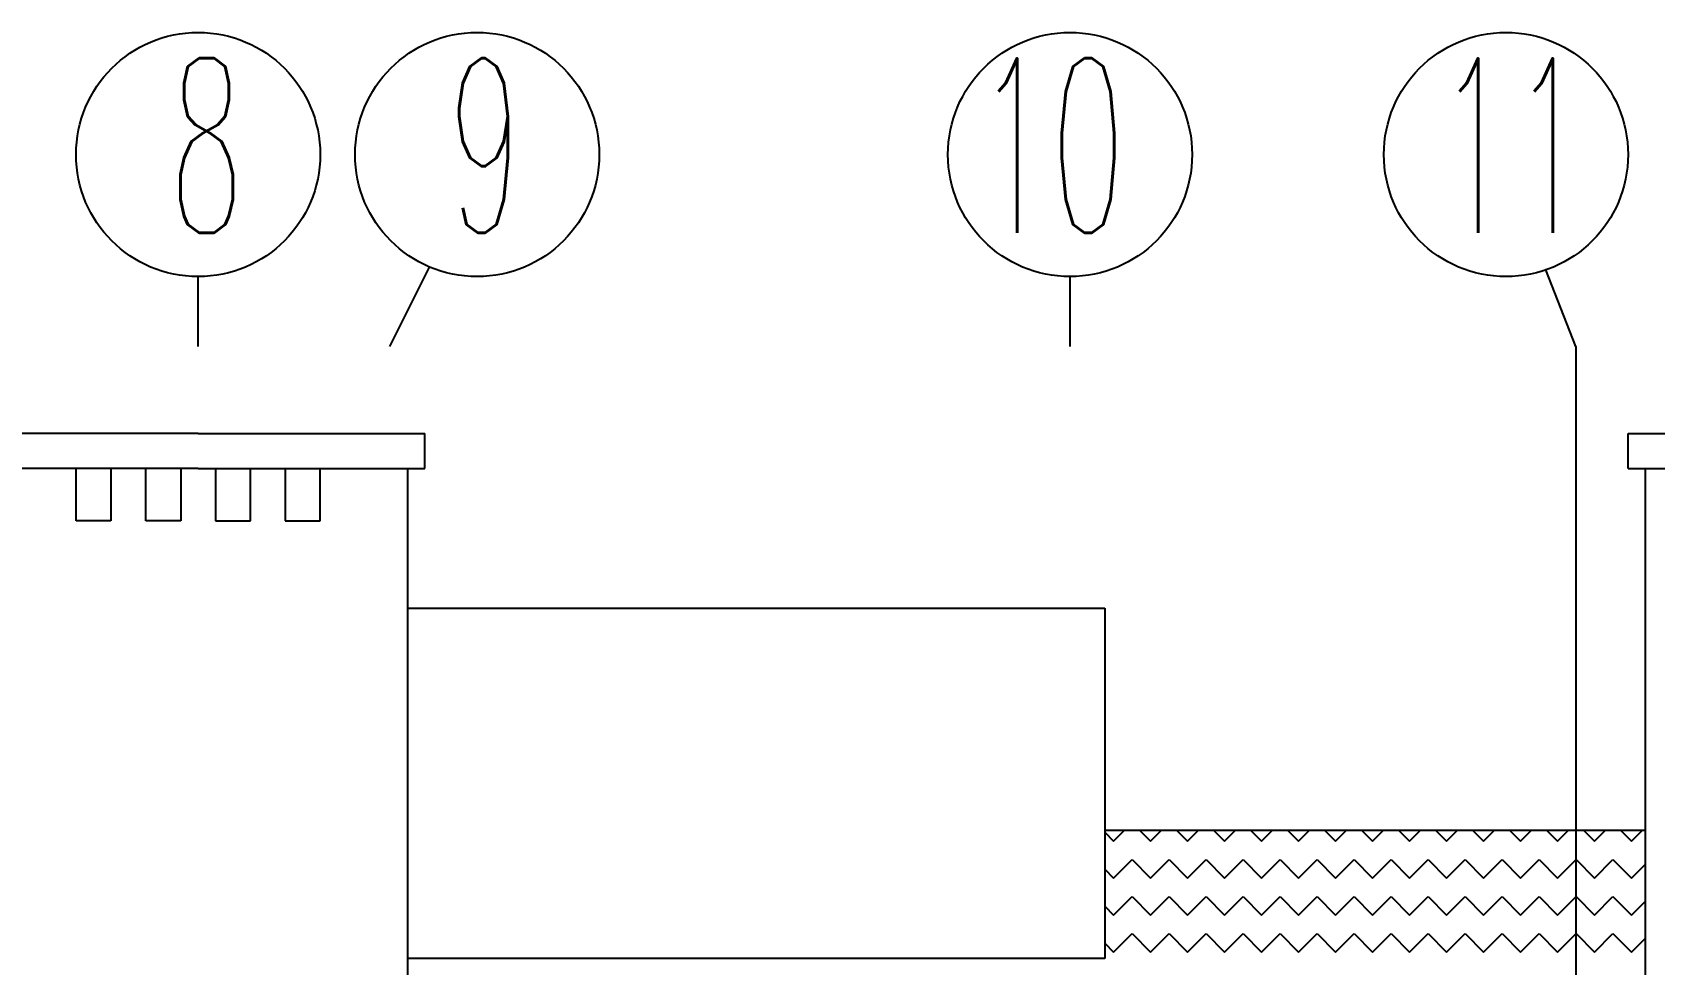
# Model space of a CAD drawing. Extents: x 78 to 306, y -397 to 18.
# Drawn here: x 279.3676 to 279.4607, y -396.335 to -396.2816 of the extents above; entities that cross this region are included whole.
import ezdxf

# ---------------------------------------------------------------- set-up
doc = ezdxf.new("R2010")
doc.units = 0
doc.header["$LTSCALE"] = 0.5
doc.header["$MEASUREMENT"] = 0
doc.linetypes.add('DASHDOT2', pattern=[0.5, 0.25, -0.125, 0, -0.125])
for name, color, linetype in [('AKS', 5, 'DASHDOT2'), ('KAPI', 1, 'CONTINUOUS'), ('KOLON', 4, 'CONTINUOUS'), ('TARAMA', 8, 'CONTINUOUS'), ('TEFRIS', 11, 'CONTINUOUS')]:
    doc.layers.add(name, color=color, linetype=linetype)
doc.styles.add('OLCU', font='romans.shx', dxfattribs={"width": 0.6, "height": 0.125})

msp = doc.modelspace()

# ---------------------------------------------------------------- linework, layer by layer
at = {"layer": 'AKS'}
for p, q in [((279.388144, -396.29956), (279.39042, -396.295008)), ((279.456144, -396.29956), (279.454429, -396.295177)), ((279.377144, -396.94956), (279.377144, -396.29556)), ((279.427144, -396.94956), (279.427144, -396.29556)), ((279.388144, -396.94956), (279.388144, -396.29956)), ((279.456144, -396.29956), (279.456144, -396.94956))]:
    msp.add_line(p, q, dxfattribs=at)
at = {"layer": 'KAPI', "ltscale": 1.4}
for p, q in [((279.377144, -396.30456), (279.364144, -396.30456)), ((279.377144, -396.30456), (279.390144, -396.30456)), ((279.390144, -396.30656), (279.390144, -396.30456)), ((279.459144, -396.30456), (279.469144, -396.30456)), ((279.459144, -396.30656), (279.459144, -396.30456)), ((279.377144, -396.30656), (279.364144, -396.30656)), ((279.370144, -396.30956), (279.370144, -396.30656)), ((279.372144, -396.30656), (279.372144, -396.30956)), ((279.374144, -396.30956), (279.374144, -396.30656)), ((279.376144, -396.30656), (279.376144, -396.30956)), ((279.377144, -396.30656), (279.390144, -396.30656)), ((279.378144, -396.30656), (279.378144, -396.30956)), ((279.380144, -396.30956), (279.380144, -396.30656)), ((279.382144, -396.30656), (279.382144, -396.30956)), ((279.384144, -396.30956), (279.384144, -396.30656)), ((279.389144, -396.30656), (279.389144, -396.35056)), ((279.459144, -396.30656), (279.469144, -396.30656)), ((279.460144, -396.35496), (279.460144, -396.30656)), ((279.372144, -396.30956), (279.370144, -396.30956)), ((279.376144, -396.30956), (279.374144, -396.30956)), ((279.378144, -396.30956), (279.380144, -396.30956)), ((279.382144, -396.30956), (279.384144, -396.30956)), ((279.389144, -396.31456), (279.429144, -396.31456)), ((279.429144, -396.31456), (279.429144, -396.33466)), ((279.460144, -396.32731), (279.429144, -396.32731)), ((279.429144, -396.33466), (279.389144, -396.33466))]:
    msp.add_line(p, q, dxfattribs=at)
at = {"layer": 'TARAMA', "ltscale": 1.4}
for p, q in [((279.429144, -396.327421), (279.429644, -396.32792)), ((279.429644, -396.32792), (279.430254, -396.32731)), ((279.431155, -396.32731), (279.431765, -396.32792)), ((279.431765, -396.32792), (279.432375, -396.32731)), ((279.433276, -396.32731), (279.433886, -396.32792)), ((279.433886, -396.32792), (279.434497, -396.32731)), ((279.435397, -396.32731), (279.436007, -396.32792)), ((279.436007, -396.32792), (279.436618, -396.32731)), ((279.437518, -396.32731), (279.438129, -396.32792)), ((279.438129, -396.32792), (279.438739, -396.32731)), ((279.43964, -396.32731), (279.44025, -396.32792)), ((279.44025, -396.32792), (279.44086, -396.32731)), ((279.441761, -396.32731), (279.442371, -396.32792)), ((279.442371, -396.32792), (279.442982, -396.32731)), ((279.443882, -396.32731), (279.444493, -396.32792)), ((279.444493, -396.32792), (279.445103, -396.32731)), ((279.446004, -396.32731), (279.446614, -396.32792)), ((279.446614, -396.32792), (279.447224, -396.32731)), ((279.448125, -396.32731), (279.448735, -396.32792)), ((279.448735, -396.32792), (279.449346, -396.32731)), ((279.450246, -396.32731), (279.450857, -396.32792)), ((279.450857, -396.32792), (279.451467, -396.32731)), ((279.452368, -396.32731), (279.452978, -396.32792)), ((279.452978, -396.32792), (279.453588, -396.32731)), ((279.454489, -396.32731), (279.455099, -396.32792)), ((279.455099, -396.32792), (279.45571, -396.32731)), ((279.45661, -396.32731), (279.457221, -396.32792)), ((279.457221, -396.32792), (279.457831, -396.32731)), ((279.458732, -396.32731), (279.459342, -396.32792)), ((279.459342, -396.32792), (279.459952, -396.32731)), ((279.429144, -396.329542), (279.429644, -396.330042)), ((279.429644, -396.330042), (279.430704, -396.328981)), ((279.430704, -396.328981), (279.431765, -396.330042)), ((279.431765, -396.330042), (279.432826, -396.328981)), ((279.432826, -396.328981), (279.433886, -396.330042)), ((279.433886, -396.330042), (279.434947, -396.328981)), ((279.434947, -396.328981), (279.436007, -396.330042)), ((279.436007, -396.330042), (279.437068, -396.328981)), ((279.437068, -396.328981), (279.438129, -396.330042)), ((279.438129, -396.330042), (279.439189, -396.328981)), ((279.439189, -396.328981), (279.44025, -396.330042)), ((279.44025, -396.330042), (279.441311, -396.328981)), ((279.441311, -396.328981), (279.442371, -396.330042)), ((279.442371, -396.330042), (279.443432, -396.328981)), ((279.443432, -396.328981), (279.444493, -396.330042)), ((279.444493, -396.330042), (279.445553, -396.328981)), ((279.445553, -396.328981), (279.446614, -396.330042)), ((279.446614, -396.330042), (279.447675, -396.328981)), ((279.447675, -396.328981), (279.448735, -396.330042)), ((279.448735, -396.330042), (279.449796, -396.328981)), ((279.449796, -396.328981), (279.450857, -396.330042)), ((279.450857, -396.330042), (279.451917, -396.328981)), ((279.451917, -396.328981), (279.452978, -396.330042)), ((279.452978, -396.330042), (279.454039, -396.328981)), ((279.454039, -396.328981), (279.455099, -396.330042)), ((279.455099, -396.330042), (279.45616, -396.328981)), ((279.45616, -396.328981), (279.457221, -396.330042)), ((279.457221, -396.330042), (279.458281, -396.328981)), ((279.458281, -396.328981), (279.459342, -396.330042)), ((279.459342, -396.330042), (279.460144, -396.32924)), ((279.429644, -396.332163), (279.430704, -396.331102)), ((279.430704, -396.331102), (279.431765, -396.332163)), ((279.431765, -396.332163), (279.432826, -396.331102)), ((279.432826, -396.331102), (279.433886, -396.332163)), ((279.433886, -396.332163), (279.434947, -396.331102)), ((279.434947, -396.331102), (279.436007, -396.332163)), ((279.436007, -396.332163), (279.437068, -396.331102)), ((279.437068, -396.331102), (279.438129, -396.332163)), ((279.438129, -396.332163), (279.439189, -396.331102)), ((279.439189, -396.331102), (279.44025, -396.332163)), ((279.44025, -396.332163), (279.441311, -396.331102)), ((279.441311, -396.331102), (279.442371, -396.332163)), ((279.442371, -396.332163), (279.443432, -396.331102)), ((279.443432, -396.331102), (279.444493, -396.332163)), ((279.444493, -396.332163), (279.445553, -396.331102)), ((279.445553, -396.331102), (279.446614, -396.332163)), ((279.446614, -396.332163), (279.447675, -396.331102)), ((279.447675, -396.331102), (279.448735, -396.332163)), ((279.448735, -396.332163), (279.449796, -396.331102)), ((279.449796, -396.331102), (279.450857, -396.332163)), ((279.450857, -396.332163), (279.451917, -396.331102)), ((279.451917, -396.331102), (279.452978, -396.332163)), ((279.452978, -396.332163), (279.454039, -396.331102)), ((279.454039, -396.331102), (279.455099, -396.332163)), ((279.455099, -396.332163), (279.45616, -396.331102)), ((279.45616, -396.331102), (279.457221, -396.332163)), ((279.457221, -396.332163), (279.458281, -396.331102)), ((279.458281, -396.331102), (279.459342, -396.332163)), ((279.459342, -396.332163), (279.460144, -396.331361)), ((279.429144, -396.331663), (279.429644, -396.332163)), ((279.429644, -396.334284), (279.430704, -396.333224)), ((279.430704, -396.333224), (279.431765, -396.334284)), ((279.431765, -396.334284), (279.432826, -396.333224)), ((279.432826, -396.333224), (279.433886, -396.334284)), ((279.433886, -396.334284), (279.434947, -396.333224)), ((279.434947, -396.333224), (279.436007, -396.334284)), ((279.436007, -396.334284), (279.437068, -396.333224)), ((279.437068, -396.333224), (279.438129, -396.334284)), ((279.438129, -396.334284), (279.439189, -396.333224)), ((279.439189, -396.333224), (279.44025, -396.334284)), ((279.44025, -396.334284), (279.441311, -396.333224)), ((279.441311, -396.333224), (279.442371, -396.334284)), ((279.442371, -396.334284), (279.443432, -396.333224)), ((279.443432, -396.333224), (279.444493, -396.334284)), ((279.444493, -396.334284), (279.445553, -396.333224)), ((279.445553, -396.333224), (279.446614, -396.334284)), ((279.446614, -396.334284), (279.447675, -396.333224)), ((279.447675, -396.333224), (279.448735, -396.334284)), ((279.448735, -396.334284), (279.449796, -396.333224)), ((279.449796, -396.333224), (279.450857, -396.334284)), ((279.450857, -396.334284), (279.451917, -396.333224)), ((279.451917, -396.333224), (279.452978, -396.334284)), ((279.452978, -396.334284), (279.454039, -396.333224)), ((279.454039, -396.333224), (279.455099, -396.334284)), ((279.455099, -396.334284), (279.45616, -396.333224)), ((279.45616, -396.333224), (279.457221, -396.334284)), ((279.457221, -396.334284), (279.458281, -396.333224)), ((279.458281, -396.333224), (279.459342, -396.334284)), ((279.459342, -396.334284), (279.460144, -396.333482)), ((279.429144, -396.333785), (279.429644, -396.334284))]:
    msp.add_line(p, q, dxfattribs=at)
at = {"layer": 'TEFRIS'}
for centre in [(279.377144, -396.28856), (279.393144, -396.28856), (279.427144, -396.28856), (279.452144, -396.28856)]:
    msp.add_circle(centre, 0.007, dxfattribs=at)

# ---------------------------------------------------------------- texts
at = {"layer": 'KOLON', "style": 'OLCU', "width": 0.5}
for s, p in [('8', (279.375485, -396.293044)), ('9', (279.391469, -396.293044)), ('10', (279.421755, -396.293044)), ('11', (279.448184, -396.293044))]:
    msp.add_text(s, height=0.01, dxfattribs=at).set_placement(p)

doc.saveas('drawing.dxf')
